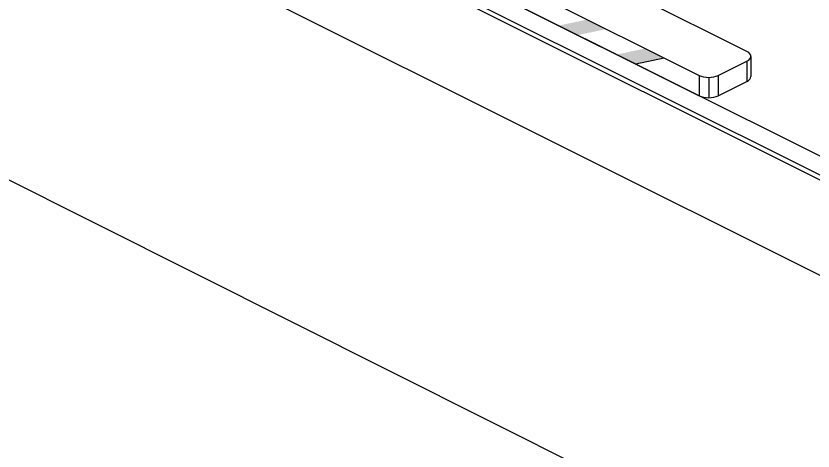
# Model space of a CAD drawing. Header units: millimetres. Extents: x 29838256 to 30236675, y -914750 to -833241.
# Drawn here: x 30121707 to 30127607, y -861265 to -858041 of the extents above; entities that cross this region are included whole.
import ezdxf

# ---------------------------------------------------------------- set-up
doc = ezdxf.new("R2010")
doc.units = ezdxf.units.MM
doc.header["$LTSCALE"] = 600
doc.header["$MEASUREMENT"] = 0
doc.layers.add('e-plan', color=9, linetype='CONTINUOUS')
doc.layers.add('Parking-E', color=7, linetype='CONTINUOUS')

msp = doc.modelspace()

# ---------------------------------------------------------------- hatches: boundary and pattern name
at = {"layer": 'Parking-E', "ltscale": 2}
for points in [[(30125935.4, -858068), (30125725, -858112.8), (30125866.5, -858183.5), (30126076.9, -858138.7)], [(30126364.2, -858282.4), (30126153.8, -858327.2), (30126295.2, -858397.9), (30126505.6, -858353.1)]]:
    msp.add_hatch(color=3, dxfattribs=at).paths.add_polyline_path(points)

# ---------------------------------------------------------------- linework, layer by layer
at = {"layer": 'e-plan', "extrusion": (0, -0.866025, 0.5)}
for p, q in [((30143998.6, -867249.6, -26482.6), (30115470.1, -852985.3, -1776.2)), ((30143998.6, -867391, -26727.6), (30115470.1, -853126.8, -2021.2)), ((30143998.6, -867426.4, -26788.9), (30115470.1, -853162.1, -2082.4)), ((30143998.6, -868133.6, -28013.8), (30115470.1, -853869.4, -3307.4)), ((30115470.1, -856155.3, -7266.8), (30143998.6, -870464.4, -32050.9))]:
    msp.add_line(p, q, dxfattribs=at)
at = {"layer": 'Parking-E', "extrusion": (0, -0.866025, 0.5)}
for p, q in [((30127117.5, -858305.4, -11250.7), (30125490.9, -857492.1, -9842)), ((30125137.2, -857668.9, -10148.2), (30126763.9, -858482.2, -11556.9)), ((30125137.2, -857818.9, -10148.2), (30126763.9, -858632.2, -11556.9)), ((30126905.3, -858482.2, -11556.9), (30127117.5, -858376.1, -11373.2)), ((30126905.3, -858632.2, -11556.9), (30127117.5, -858526.2, -11373.2))]:
    msp.add_line(p, q, dxfattribs=at)
at = {"layer": 'Parking-E', "color": 3, "ltscale": 2}
msp.add_line((30126505.6, -858353.1, -11333.3), (30126295.2, -858397.9, -11151), dxfattribs=at)
at = {"layer": 'Parking-E'}
for p, q in [((30127117.5, -858376.1, -11373.2), (30127117.5, -858526.2, -11373.2)), ((30127146.8, -858340.8, -11311.9), (30127146.8, -858490.8, -11311.9)), ((30126763.9, -858482.2, -11556.9), (30126763.9, -858632.2, -11556.9)), ((30126905.3, -858482.2, -11556.9), (30126905.3, -858632.2, -11556.9)), ((30126834.6, -858496.9, -11582.3), (30126834.6, -858646.9, -11582.3))]:
    msp.add_line(p, q, dxfattribs=at)
at = {"layer": 'Parking-E', "extrusion": (0, -0.866025, 0.5)}
for centre, start, end in [((30127046.8, -438966.8, 737689), 315, 45), ((30126834.6, -439179, 737689), 225, 315), ((30127046.8, -439041.8, 737818.9), 315, 0), ((30126834.6, -439254, 737818.9), 225, 315)]:
    msp.add_arc(centre, 100, start, end, dxfattribs=at)

doc.saveas('drawing.dxf')
